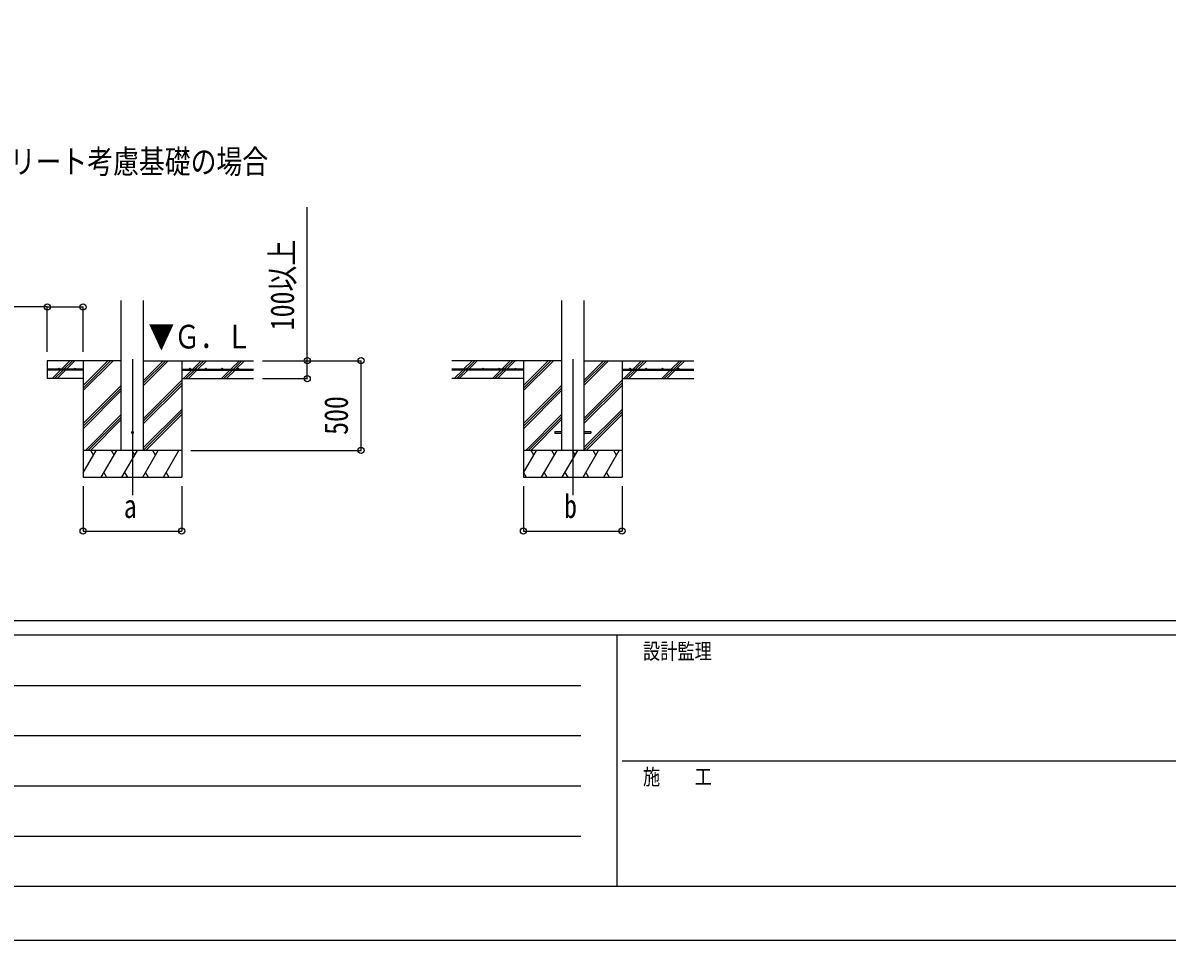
# Model space of a CAD drawing. Units: millimetres, scale not verified. Extents: x -16820 to 16820, y -11880 to 11880.
# Drawn here: x -8531 to -2151, y -11880 to -6767 of the extents above; entities that cross this region are included whole.
import ezdxf
from ezdxf.enums import TextEntityAlignment as Align

# ---------------------------------------------------------------- set-up
doc = ezdxf.new("R2010")
doc.units = ezdxf.units.MM
doc.header["$LTSCALE"] = 50
for name, color, linetype in [('0-2_USER1', 3, 'Continuous'), ('0-3_YKK_12', 2, 'Continuous'), ('0-4_YKK_13', 4, 'Continuous'), ('0-5_YKK_A1', 4, 'Continuous'), ('0-6_YKK_D', 6, 'Continuous'), ('0-7_YKK_ZWAK', 7, 'Continuous')]:
    doc.layers.add(name, color=color, linetype=linetype)
doc.styles.add('ＭＳ ゴシック', font='')
doc.styles.get('ＭＳ ゴシック').set_extended_font_data('MS Gothic')

msp = doc.modelspace()

# ---------------------------------------------------------------- linework, layer by layer
at = {"layer": '0-3_YKK_12'}
for p, q in [((-7919.92, -8640.79), (-7919.92, -9400)), ((-5464.92, -8640.79), (-5464.92, -9400))]:
    msp.add_line(p, q, dxfattribs=at)
at = {"layer": '0-4_YKK_13'}
for p, q in [((-5564.92, -9045.5), (-5564.92, -9054.5)), ((-5564.92, -9045.5), (-5527.42, -9045.5)), ((-5564.92, -9054.5), (-5527.42, -9054.5)), ((-5402.42, -9045.5), (-5364.92, -9045.5)), ((-5402.42, -9054.5), (-5364.92, -9054.5)), ((-5364.92, -9045.5), (-5364.92, -9054.5))]:
    msp.add_line(p, q, dxfattribs=at)
msp.add_circle((-7919.92, -9050), 5, dxfattribs=at)
at = {"layer": '0-5_YKK_A1'}
for p, q in [((-7982.42, -9150), (-7982.42, -8314.65)), ((-7857.42, -9150), (-7857.42, -8314.65)), ((-5527.42, -8313.65), (-5527.42, -9150)), ((-5402.42, -8313.65), (-5402.42, -9150)), ((-8315.96, -8697.5), (-8268.46, -8650)), ((-8301.81, -8697.5), (-8254.31, -8650)), ((-8287.67, -8697.5), (-8240.17, -8650)), ((-8194.92, -8650), (-8194.92, -9300)), ((-8194.92, -8816.88), (-8028.04, -8650)), ((-8194.92, -8802.74), (-8042.18, -8650)), ((-8194.92, -8788.6), (-8056.32, -8650)), ((-7857.42, -8787.75), (-7719.67, -8650)), ((-7857.42, -8773.61), (-7733.81, -8650)), ((-7857.42, -8759.46), (-7747.96, -8650)), ((-7857.42, -8650), (-7244.92, -8650)), ((-7644.92, -8650), (-7644.92, -9300)), ((-7583.32, -8697.5), (-7535.82, -8650)), ((-7569.18, -8697.5), (-7521.68, -8650)), ((-7555.04, -8697.5), (-7507.54, -8650)), ((-7371.19, -8697.5), (-7323.69, -8650)), ((-7357.05, -8697.5), (-7309.55, -8650)), ((-7342.91, -8697.5), (-7295.41, -8650)), ((-5527.42, -8650), (-6139.92, -8650)), ((-6073.09, -8697.5), (-6025.59, -8650)), ((-6054.09, -8692.64), (-6011.45, -8650)), ((-6044.8, -8697.5), (-5997.3, -8650)), ((-5860.96, -8697.5), (-5813.46, -8650)), ((-5846.81, -8697.5), (-5799.31, -8650)), ((-5832.67, -8697.5), (-5785.17, -8650)), ((-5739.92, -8650), (-5739.92, -9300)), ((-5739.92, -8816.88), (-5573.04, -8650)), ((-5739.92, -8802.74), (-5587.18, -8650)), ((-5739.92, -8788.6), (-5601.32, -8650)), ((-5402.42, -8787.75), (-5264.67, -8650)), ((-5402.42, -8773.61), (-5278.81, -8650)), ((-5402.42, -8759.46), (-5292.96, -8650)), ((-5402.42, -8650), (-4789.92, -8650)), ((-5189.92, -8650), (-5189.92, -9300)), ((-5128.32, -8697.5), (-5080.82, -8650)), ((-5114.18, -8697.5), (-5066.68, -8650)), ((-5100.04, -8697.5), (-5052.54, -8650)), ((-4916.19, -8697.5), (-4868.69, -8650)), ((-4902.05, -8697.5), (-4854.55, -8650)), ((-4887.91, -8697.5), (-4840.41, -8650)), ((-8194.92, -8697.5), (-8394.92, -8697.5)), ((-8194.92, -8702.5), (-8394.92, -8702.5)), ((-8367.05, -8748.6), (-8320.96, -8702.5)), ((-8354.31, -8750), (-8306.81, -8702.5)), ((-8340.17, -8750), (-8292.67, -8702.5)), ((-8194.92, -8697.5), (-8194.92, -8702.5)), ((-7644.92, -8697.5), (-7244.92, -8697.5)), ((-7644.92, -8697.5), (-7644.92, -8702.5)), ((-7644.92, -8702.5), (-7244.92, -8702.5)), ((-7635.82, -8750), (-7588.32, -8702.5)), ((-7621.68, -8750), (-7574.18, -8702.5)), ((-7607.54, -8750), (-7560.04, -8702.5)), ((-7423.69, -8750), (-7376.19, -8702.5)), ((-7409.55, -8750), (-7362.05, -8702.5)), ((-7395.41, -8750), (-7347.91, -8702.5)), ((-5739.92, -8697.5), (-6139.92, -8697.5)), ((-5739.92, -8702.5), (-6139.92, -8702.5)), ((-6125.59, -8750), (-6078.09, -8702.5)), ((-6111.45, -8750), (-6063.95, -8702.5)), ((-6097.3, -8750), (-6049.8, -8702.5)), ((-6058.95, -8697.5), (-6057.28, -8695.83)), ((-5912.05, -8748.6), (-5865.96, -8702.5)), ((-5899.31, -8750), (-5851.81, -8702.5)), ((-5885.17, -8750), (-5837.67, -8702.5)), ((-5739.92, -8697.5), (-5739.92, -8702.5)), ((-5189.92, -8697.5), (-4789.92, -8697.5)), ((-5189.92, -8697.5), (-5189.92, -8702.5)), ((-5189.92, -8702.5), (-4789.92, -8702.5)), ((-5180.82, -8750), (-5133.32, -8702.5)), ((-5166.68, -8750), (-5119.18, -8702.5)), ((-5152.54, -8750), (-5105.04, -8702.5)), ((-4968.69, -8750), (-4921.19, -8702.5)), ((-4954.55, -8750), (-4907.05, -8702.5)), ((-4940.41, -8750), (-4892.91, -8702.5)), ((-8194.92, -8750), (-8394.92, -8750)), ((-8194.92, -9000.73), (-7982.42, -8788.23)), ((-8194.92, -9014.87), (-7982.42, -8802.37)), ((-7857.42, -8971.59), (-7644.92, -8759.1)), ((-7857.42, -8985.74), (-7644.92, -8773.24)), ((-7857.42, -8999.88), (-7644.92, -8787.38)), ((-7644.92, -8750), (-7244.92, -8750)), ((-5739.92, -8750), (-6139.92, -8750)), ((-5739.92, -9000.73), (-5527.42, -8788.23)), ((-5739.92, -9014.87), (-5527.42, -8802.37)), ((-5402.42, -8971.59), (-5189.92, -8759.1)), ((-5402.42, -8985.74), (-5189.92, -8773.24)), ((-5402.42, -8999.88), (-5189.92, -8787.38)), ((-5189.92, -8750), (-4789.92, -8750)), ((-8194.92, -9029.01), (-7982.42, -8816.51)), ((-5739.92, -9029.01), (-5527.42, -8816.51)), ((-7857.42, -9133.72), (-7644.92, -8921.23)), ((-5402.42, -9133.72), (-5189.92, -8921.23)), ((-8182.06, -9150), (-7982.42, -8950.36)), ((-8167.92, -9150), (-7982.42, -8964.5)), ((-8153.78, -9150), (-7982.42, -8978.64)), ((-7857.42, -9147.87), (-7644.92, -8935.37)), ((-7845.41, -9150), (-7644.92, -8949.51)), ((-5727.06, -9150), (-5527.42, -8950.36)), ((-5712.92, -9150), (-5527.42, -8964.5)), ((-5698.78, -9150), (-5527.42, -8978.64)), ((-5402.42, -9147.87), (-5189.92, -8935.37)), ((-5390.41, -9150), (-5189.92, -8949.51)), ((-7644.92, -9150), (-8194.92, -9150)), ((-8194.92, -9275.45), (-8122.49, -9150)), ((-8137.49, -9175.98), (-8152.49, -9150)), ((-8093.62, -9300), (-8007.02, -9150)), ((-8022.02, -9175.98), (-8037.02, -9150)), ((-7978.15, -9300), (-7891.55, -9150)), ((-7906.55, -9175.98), (-7921.55, -9150)), ((-7862.68, -9300), (-7776.08, -9150)), ((-7791.08, -9175.98), (-7806.08, -9150)), ((-7747.21, -9300), (-7660.61, -9150)), ((-7690.61, -9150), (-7690.61, -9150)), ((-5189.92, -9150), (-5739.92, -9150)), ((-5739.92, -9275.45), (-5667.49, -9150)), ((-5682.49, -9175.98), (-5697.49, -9150)), ((-5638.62, -9300), (-5552.02, -9150)), ((-5567.02, -9175.98), (-5582.02, -9150)), ((-5523.15, -9300), (-5436.55, -9150)), ((-5451.55, -9175.98), (-5466.55, -9150)), ((-5407.68, -9300), (-5321.08, -9150)), ((-5336.08, -9175.98), (-5351.08, -9150)), ((-5292.21, -9300), (-5205.61, -9150)), ((-5220.61, -9175.98), (-5235.61, -9150)), ((-8194.92, -9300), (-7644.92, -9300)), ((-8078.63, -9274.02), (-8063.63, -9300)), ((-7963.16, -9274.02), (-7948.16, -9300)), ((-7847.68, -9274.02), (-7832.69, -9300)), ((-7732.22, -9274.02), (-7717.22, -9300)), ((-5739.92, -9300), (-5189.92, -9300)), ((-5739.1, -9274.02), (-5724.1, -9300)), ((-5623.63, -9274.02), (-5608.63, -9300)), ((-5508.16, -9274.02), (-5493.16, -9300)), ((-5392.68, -9274.02), (-5377.69, -9300)), ((-5277.22, -9274.02), (-5262.22, -9300))]:
    msp.add_line(p, q, dxfattribs=at)
msp.add_lwpolyline([(-7982.42, -8650), (-8394.92, -8650), (-8394.92, -8750)], dxfattribs=at)
for centre in [(-8329.92, -8695), (-8239.92, -8695), (-7599.92, -8695), (-7509.92, -8695), (-7419.92, -8695), (-7329.92, -8695), (-6054.92, -8695), (-5964.92, -8695), (-5874.92, -8695), (-5784.92, -8695), (-5144.92, -8695), (-5054.92, -8695), (-4964.92, -8695), (-4874.92, -8695)]:
    msp.add_circle(centre, 2.5, dxfattribs=at)
at = {"layer": '0-6_YKK_D'}
for p, q in [((-8394.92, -8350), (-9158.61, -8350)), ((-8394.92, -8600), (-8394.92, -8349)), ((-8394.92, -8350), (-8194.92, -8350)), ((-8194.92, -8600), (-8194.92, -8349)), ((-7194.92, -8650), (-6643.92, -8650)), ((-7194.92, -8650), (-6943.92, -8650)), ((-6644.92, -9150), (-6644.92, -8650)), ((-7194.92, -8750), (-6943.92, -8750)), ((-7594.92, -9150), (-6643.92, -9150)), ((-8194.92, -9350), (-8194.92, -9601)), ((-7644.92, -9350), (-7644.92, -9601)), ((-5739.92, -9350), (-5739.92, -9601)), ((-5189.92, -9350), (-5189.92, -9601)), ((-8194.92, -9600), (-7644.92, -9600)), ((-5739.92, -9600), (-5189.92, -9600))]:
    msp.add_line(p, q, dxfattribs=at)
msp.add_lwpolyline([(-6944.92, -8750), (-6944.92, -8650), (-6944.92, -7793.2)], dxfattribs=at)
for centre in [(-8394.92, -8350), (-8194.92, -8350), (-6944.92, -8650), (-6644.92, -8650), (-6944.92, -8750), (-6644.92, -9150), (-8194.92, -9600), (-7644.92, -9600), (-5739.92, -9600), (-5189.92, -9600)]:
    msp.add_circle(centre, 17, dxfattribs=at)
at = {"layer": '0-7_YKK_ZWAK'}
for p, q in [((15580.08, -10100), (-15619.92, -10100)), ((-5219.92, -10180), (-15619.92, -10180)), ((-5219.92, -10180), (-5219.92, -11580)), ((-19.92, -10180), (-5219.92, -10180)), ((-15449.92, -10460), (-5419.92, -10460)), ((-15449.92, -10740), (-5419.92, -10740)), ((-5189.92, -10880), (-19.92, -10880)), ((-15449.92, -11020), (-5419.92, -11020)), ((-15449.92, -11300), (-5419.92, -11300)), ((-15619.92, -11580), (-5219.92, -11580)), ((-5219.92, -11580), (-19.92, -11580))]:
    msp.add_line(p, q, dxfattribs=at)
msp.add_lwpolyline([(-16820, -11880), (16820, -11880), (16820, 11880), (-16820, 11880)], close=True, dxfattribs=at)

# ---------------------------------------------------------------- texts
at = {"layer": '0-2_USER1', "style": 'ＭＳ ゴシック', "width": 0.8}
msp.add_text('●土間コンクリート考慮基礎の場合', height=132, dxfattribs=at).set_placement((-9467.81, -7645.74), align=Align.BOTTOM_LEFT)
at = {"layer": '0-5_YKK_A1', "style": 'ＭＳ ゴシック', "width": 0.8}
msp.add_text('▼Ｇ．Ｌ', height=132, dxfattribs=at).set_placement((-7830.38, -8621.55), align=Align.BOTTOM_LEFT)
at = {"layer": '0-6_YKK_D', "style": 'ＭＳ ゴシック', "width": 0.8}
for s, p in [('100以上', (-6978.92, -8480)), ('500', (-6678.92, -9063.2))]:
    msp.add_text(s, height=132, rotation=90, dxfattribs=at).set_placement(p, align=Align.BOTTOM_LEFT)
for s, p in [('a', (-7967.92, -9566)), ('b', (-5512.92, -9566))]:
    msp.add_text(s, height=132, dxfattribs=at).set_placement(p, align=Align.BOTTOM_LEFT)
at = {"layer": '0-7_YKK_ZWAK', "style": 'ＭＳ ゴシック', "width": 0.8}
for s, p in [('設計監理', (-5073.25, -10340)), ('施\u3000\u3000工', (-5073.25, -11040))]:
    msp.add_text(s, height=87.98, dxfattribs=at).set_placement(p, align=Align.BOTTOM_LEFT)

doc.saveas('drawing.dxf')
